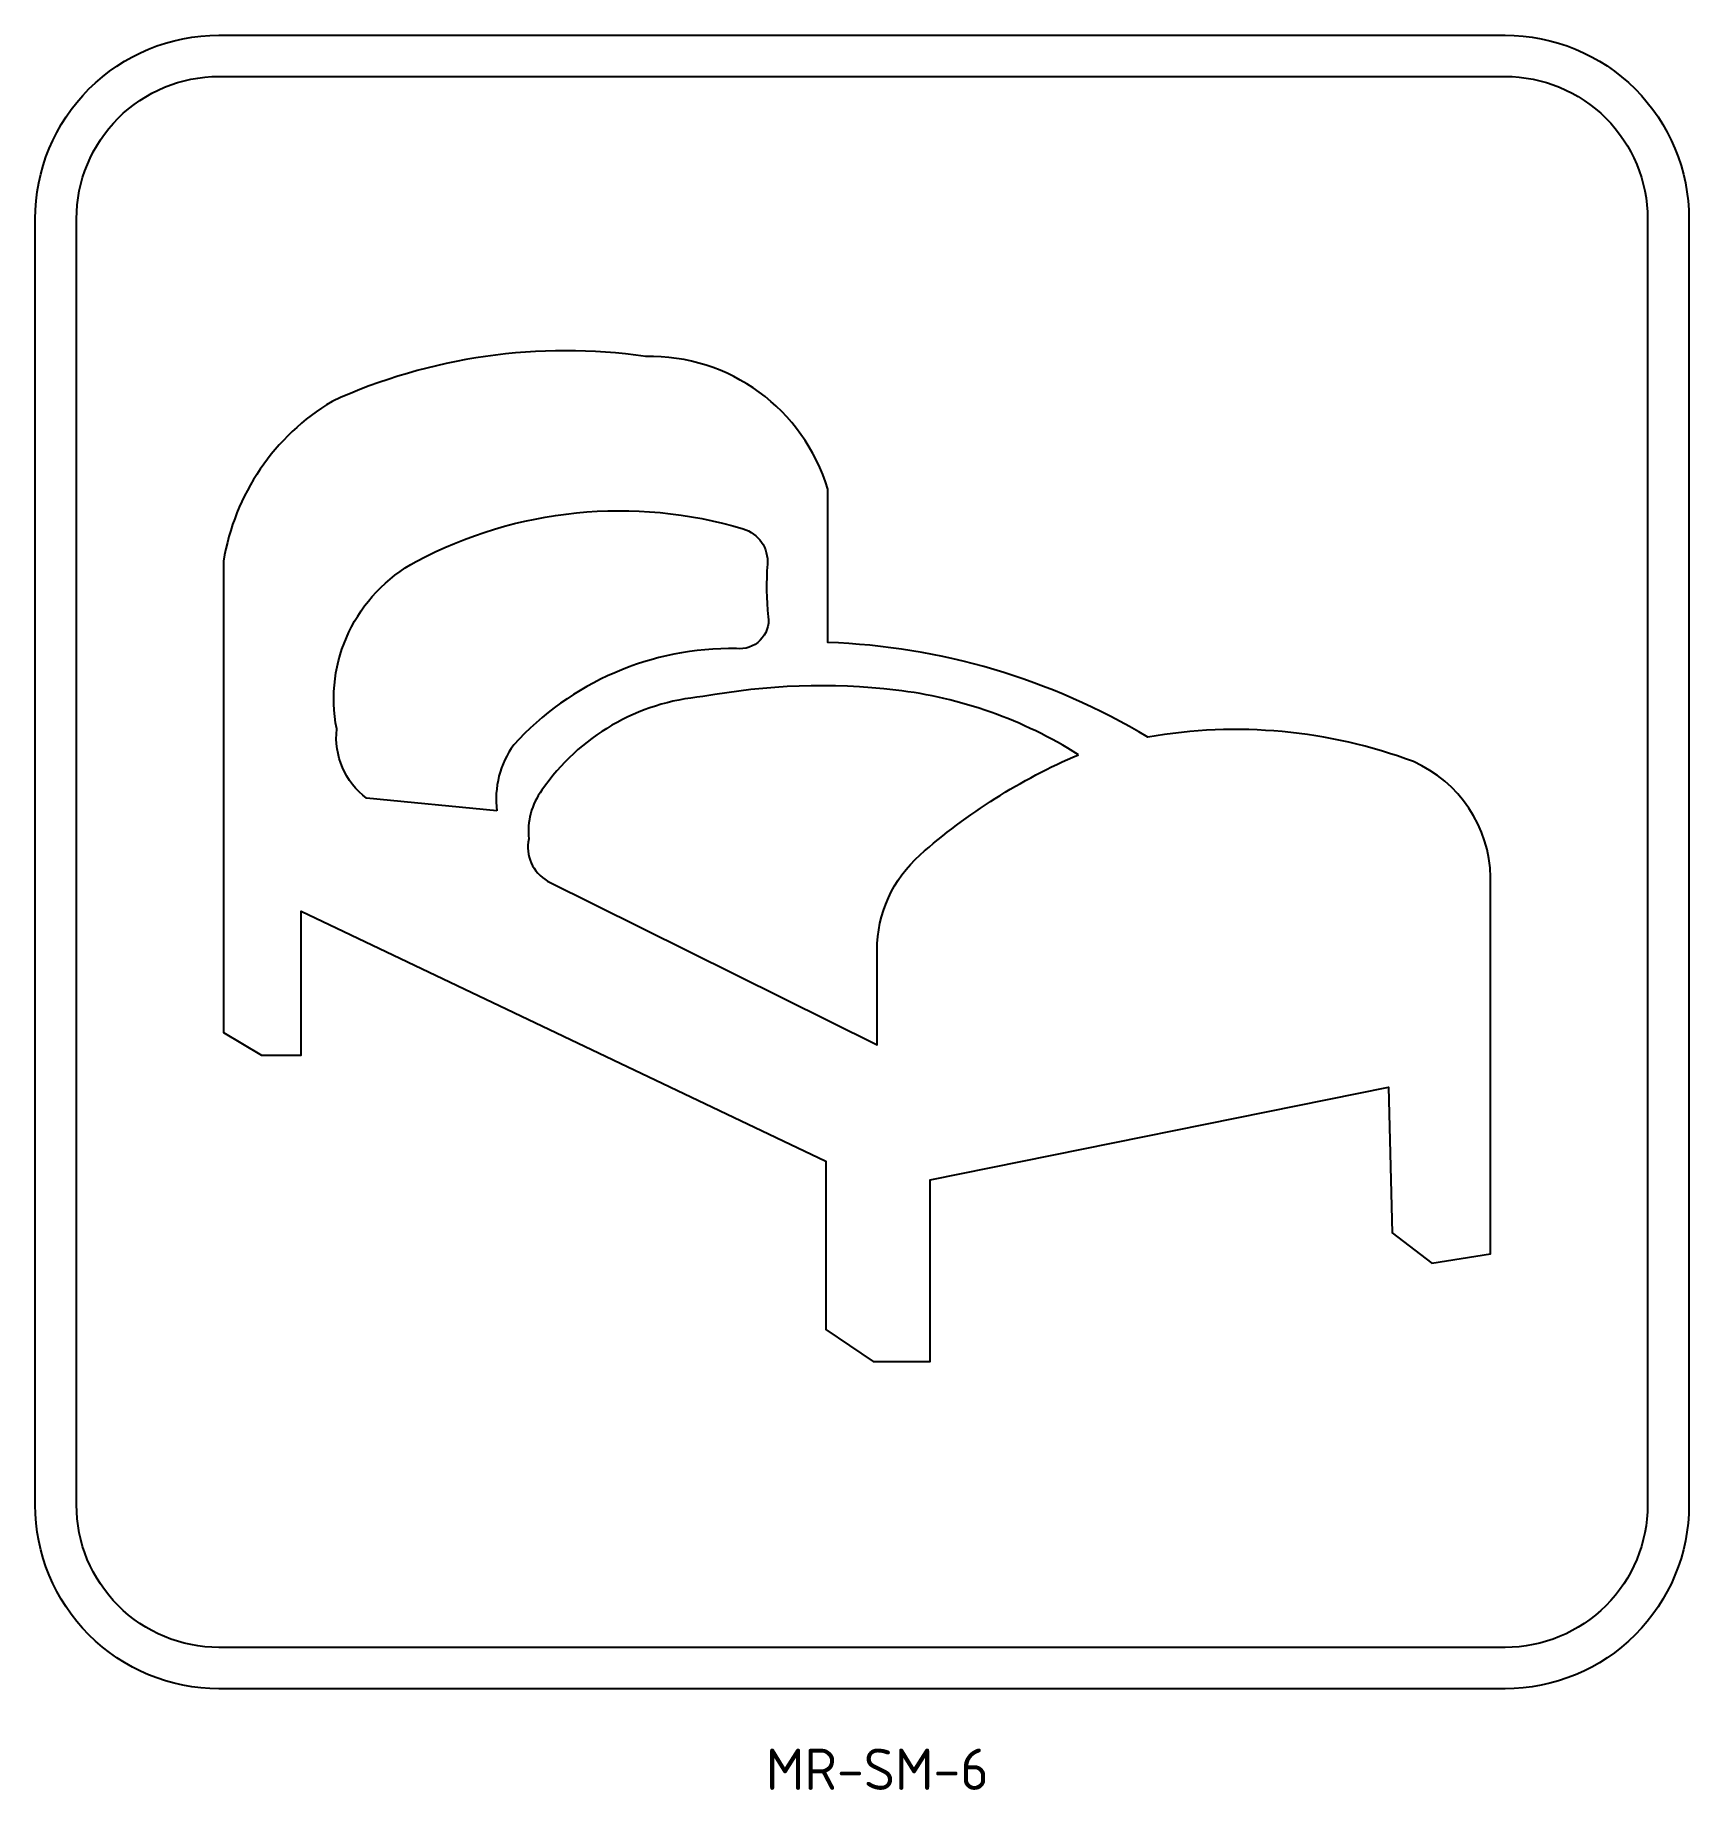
# Model space of a CAD drawing. Extents: x 191 to 311, y 149 to 276.
import ezdxf
from ezdxf.enums import TextEntityAlignment as Align

# ---------------------------------------------------------------- set-up
doc = ezdxf.new("R2010")
doc.units = 0
for name, color, linetype in [('L25', 1, 'CONTINUOUS'), ('L35', 3, 'CONTINUOUS'), ('T25', 1, 'CONTINUOUS')]:
    doc.layers.add(name, color=color, linetype=linetype)
doc.styles.add('ISO', font='iso3098b.shx')

# ---------------------------------------------------------------- blocks, each defined once
blk = doc.blocks.new('S6-471')
at = {"layer": 'L25'}
for points in [[(2.684, 23.387), (2.684, 11.42), (3.646, 10.844), (4.656, 10.844), (4.656, 14.496), (17.977, 8.152), (17.977, 3.875), (19.179, 3.058), (20.622, 3.058), (20.622, 7.672), (32.259, 10.027), (32.355, 6.326), (33.365, 5.557), (34.856, 5.798), (34.856, 15.361, 0.290333), (32.898, 18.294, 0.133468), (26.152, 18.917, 0.126552), (18.025, 21.32), (18.025, 25.213, 0.337415), (13.402, 28.583, 0.143245), (5.438, 27.443, 0.221009), (2.684, 23.387, 1.257597)], [(9.625, 17.045), (6.317, 17.365, -0.264186), (5.557, 19.123, -0.329872), (7.577, 23.376, -0.19754), (15.874, 24.207, -0.35389), (16.493, 23.305, 0.048932), (16.516, 21.974, -0.483904), (15.708, 21.166, 0.215593), (10.05, 18.719, 0.191556), (9.625, 17.045, -6.707749)], [(24.389, 18.47, 0.112211), (19.753, 20.11, 0.075317), (14.856, 19.944, 0.225337), (10.767, 17.568, 0.1891), (10.434, 16.332, 0.323987), (10.909, 15.263), (19.278, 11.105), (19.278, 13.505, -0.215189), (20.371, 15.928, -0.079585), (24.389, 18.47, -3.368295)]]:
    blk.add_lwpolyline(points, format="xyb", dxfattribs=at)

msp = doc.modelspace()

# ---------------------------------------------------------------- linework, layer by layer
at = {"layer": 'L35', "linetype": 'Continuous'}
for points in [[(190.81, 169.3), (190.81, 262.63, -0.414214), (204.14, 275.96), (297.47, 275.96, -0.414214), (310.81, 262.63), (310.81, 169.3, -0.414214), (297.47, 155.96), (204.14, 155.96, -0.414214)], [(204.14, 272.96), (297.47, 272.96, -0.414214), (307.81, 262.63), (307.81, 169.3, -0.414214), (297.47, 158.96), (204.14, 158.96, -0.414214), (193.81, 169.3), (193.81, 262.63, -0.414214)]]:
    msp.add_lwpolyline(points, format="xyb", close=True, dxfattribs=at)

# ---------------------------------------------------------------- block references
at = {"layer": 'L25', "linetype": 'Continuous', "xscale": 2.857723577235773, "yscale": 2.857723577235773, "zscale": 2.857723577235773}
msp.add_blockref('S6-471', (196.81, 170.96), dxfattribs=at)

# ---------------------------------------------------------------- texts
at = {"layer": 'T25', "color": 3, "style": 'ISO'}
msp.add_text('MR-SM-6', height=3, dxfattribs=at).set_placement((251.92, 148.62), align=Align.CENTER)

doc.saveas('drawing.dxf')
